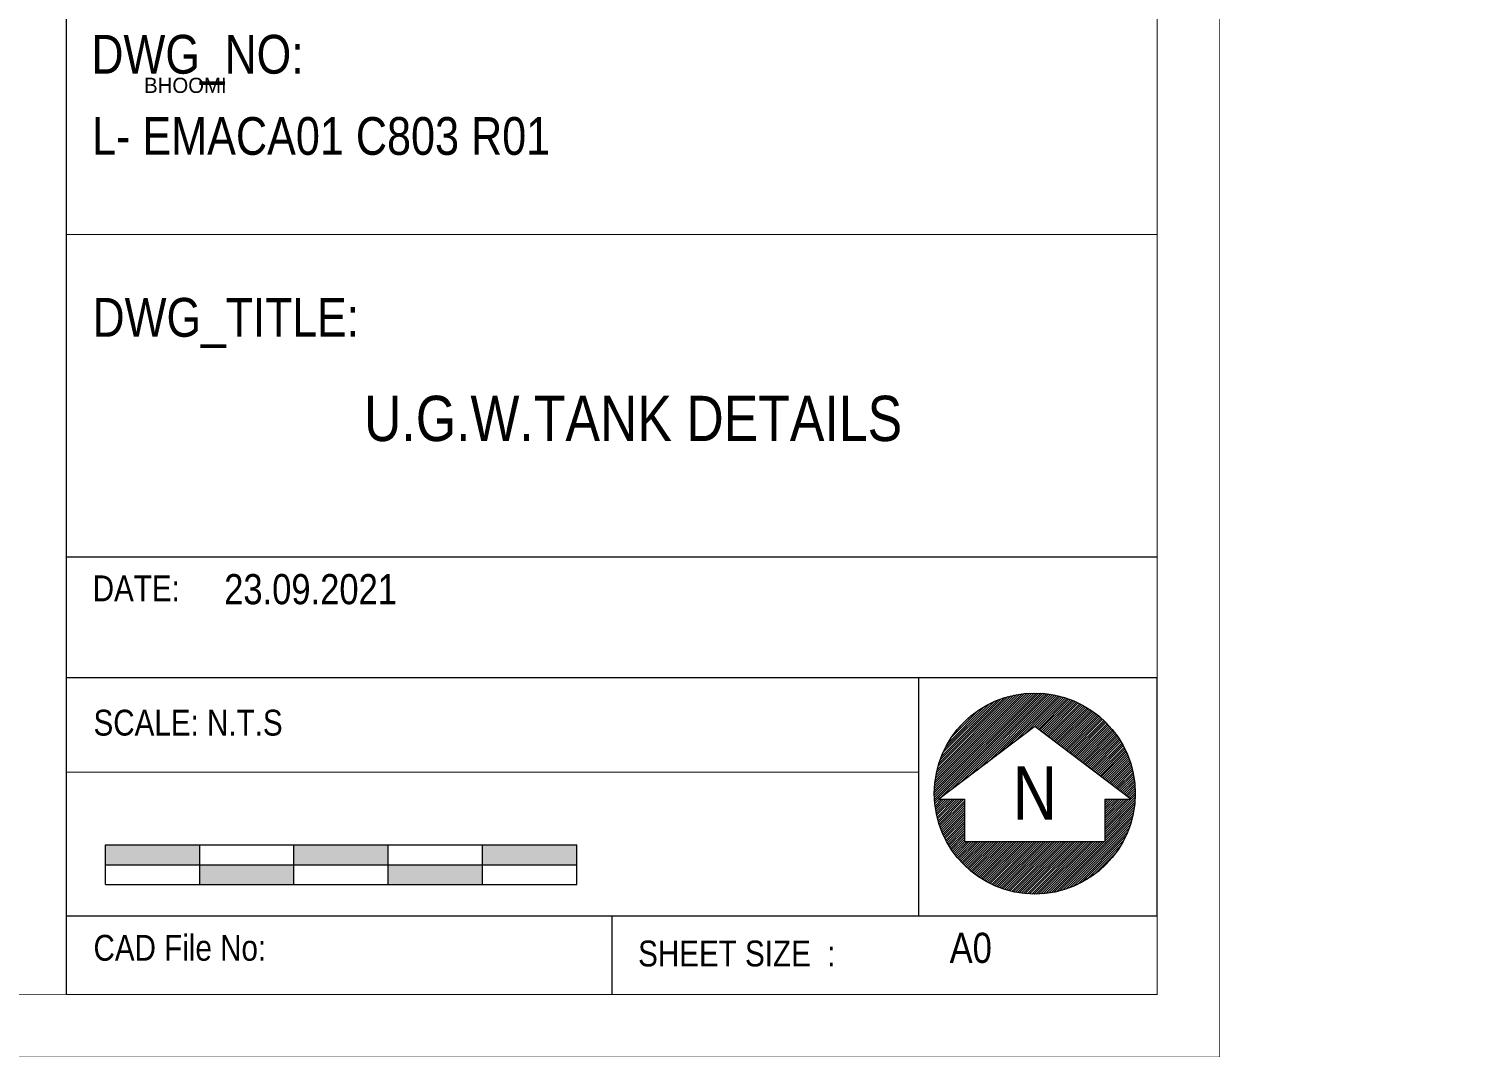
# Model space of a CAD drawing. Header units: millimetres. Extents: x 1112055 to 3390982, y -148532 to 766891.
# Drawn here: x 1898706 to 1922984, y 219244 to 236484 of the extents above; entities that cross this region are included whole.
import ezdxf
from ezdxf.enums import TextEntityAlignment as Align

# ---------------------------------------------------------------- set-up
doc = ezdxf.new("R2010")
doc.units = ezdxf.units.MM
doc.layers.add('B TITLE BLOCK', color=250, linetype='Continuous', lineweight=0)
doc.layers.add('tb text', color=7, linetype='Continuous', lineweight=13)
doc.layers.add('Layer 1', color=7, linetype='Continuous')
doc.styles.add('SWINC', font='swissc.ttf')

msp = doc.modelspace()

# ---------------------------------------------------------------- hatches: boundary and pattern name
at = {"layer": 'Layer 1', "lineweight": 0}
h = msp.add_hatch(dxfattribs=at)
h.set_pattern_fill('ANSI31', color=250, scale=8.428211, style=0)
h.set_pattern_definition([(45, (1819204.225, 212655.68), (-18.921873, 18.921873), [])])
edge = h.paths.add_edge_path()
edge.add_arc((1915580.8, 223662.9), 1685.6, 0, 360)
h.paths.add_polyline_path([(1915580.8, 224785), (1917191.2, 223566.4), (1916760.8, 223566.4), (1916760.8, 222860.6), (1914400.9, 222860.6), (1914400.9, 223566.4), (1913970.4, 223566.4)], flags=16)
at = {"layer": 'tb text', "lineweight": 0}
for points in [[(1899990.3, 222800.1), (1899990.3, 222468.5), (1901571.3, 222468.5), (1901571.3, 222800.1)], [(1904686, 222468.5), (1904733.4, 222468.5), (1904733.4, 222800.1), (1904686, 222800.1), (1903152.4, 222800.1), (1903152.4, 222468.5)], [(1907895.5, 222468.5), (1907895.5, 222800.1), (1906314.5, 222800.1), (1906314.5, 222468.5)], [(1903152.4, 222136.8), (1903152.4, 222468.5), (1901571.3, 222468.5), (1901571.3, 222136.8)], [(1904733.4, 222468.5), (1904733.4, 222136.8), (1906314.5, 222136.8), (1906314.5, 222468.5)]]:
    msp.add_hatch(color=256, dxfattribs=at).paths.add_polyline_path(points)

# ---------------------------------------------------------------- linework, layer by layer
at = {"layer": 'B TITLE BLOCK', "color": 250, "lineweight": 0}
for p, q in [((1899333.1, 341590.3), (1899333.1, 220294.8)), ((1917635.8, 227628.2), (1899333.6, 227628.2)), ((1899333.3, 225611.4), (1917635.8, 225611.4)), ((1913634, 221609.7), (1913634, 225611.4)), ((1917635.8, 221609.7), (1917635.8, 225611.4)), ((1913634, 224017.6), (1899334.3, 224019)), ((1899333.3, 221609.7), (1917635.8, 221609.7)), ((1908484.5, 221609.7), (1908484.5, 220294.8))]:
    msp.add_line(p, q, dxfattribs=at)
at = {"layer": 'B TITLE BLOCK', "color": 1, "const_width": 8.39}
msp.add_lwpolyline([(1739657.8, 219248.5), (1918682.1, 219248.5), (1918682.1, 342636.6), (1739657.8, 342636.6)], close=True, dxfattribs=at)
at = {"layer": 'B TITLE BLOCK', "color": 250, "lineweight": 0}
for points, const_width in [([(1740704.1, 220294.8), (1917635.8, 220294.8), (1917635.8, 341590.3), (1740704.1, 341590.3)], 8.39), ([(1917635.8, 220294.8), (1899333.1, 220294.8), (1899333.1, 255204.5), (1917635.8, 255204.5)], 15.3), ([(1899333.1, 233036.5), (1917635.8, 233036.5), (1917635.8, 220294.8), (1899333.1, 220294.8)], 15.3)]:
    msp.add_lwpolyline(points, close=True, dxfattribs=dict(at, const_width=const_width))
at = {"layer": 'Layer 1', "lineweight": 0}
msp.add_lwpolyline([(1915580.8, 224785), (1913970.4, 223566.4), (1914400.9, 223566.4), (1914400.9, 222860.6), (1916760.8, 222860.6), (1916760.8, 223566.4), (1917191.2, 223566.4)], close=True, dxfattribs=at)
msp.add_circle((1915580.8, 223662.9), 1685.6, dxfattribs=at)
at = {"layer": 'tb text', "lineweight": 0}
for points in [[(1899990.3, 222800.1), (1904686, 222800.1), (1907895.5, 222800.1)], [(1899990.3, 222136.8), (1899990.3, 222800.1)], [(1901571.3, 222136.8), (1901571.3, 222800.1)], [(1903152.4, 222136.8), (1903152.4, 222800.1)], [(1904733.4, 222136.8), (1904733.4, 222800.1)], [(1906314.5, 222136.8), (1906314.5, 222800.1)], [(1907895.5, 222136.8), (1907895.5, 222800.1)], [(1899990.3, 222468.5), (1904686, 222468.5), (1907895.5, 222468.5)], [(1899990.3, 222136.8), (1904686, 222136.8), (1907895.5, 222136.8)]]:
    msp.add_lwpolyline(points, dxfattribs=at)

# ---------------------------------------------------------------- texts
at = {"layer": 'B TITLE BLOCK', "color": 251, "insert": (2234304.9, 235665.9), "char_height": 255.214, "attachment_point": 2, "style": 'SWINC'}
msp.add_mtext_dynamic_manual_height_columns('\\pxsm1,qj;{\\fBankGothic Lt BT|b0|i0|c0|p34;BHOOMI\\P\\ps*,q*;\\fGost|b0|i0|c0|p2;\\H0.8x;- CONSULTANTS -\\C1; }', width=667332.186, gutter_width=0, heights=[93867.9], dxfattribs=at)
at = {"layer": 'tb text', "lineweight": 0, "style": 'SWINC'}
for s, height, p in [('L- EMACA01 C803 R01', 632.163, (1899765.2, 234373.2)), ('U.G.W.TANK DETAILS', 758.596, (1904328.2, 229573.6)), ('23.09.2021', 505.69, (1901981.9, 226837.3))]:
    msp.add_text(s, height=height, dxfattribs=at).set_placement(p)
at = {"layer": 'tb text', "color": 7, "lineweight": 0, "style": 'SWINC'}
for s, height, p in [('DATE: ', 433.45, (1899776.1, 226886.5)), ('SCALE: N.T.S', 433.451, (1899790.1, 224634.7)), ('CAD File No:', 433.451, (1899789.5, 220859.5)), ('SHEET SIZE  : ', 433.451, (1908927, 220764))]:
    msp.add_text(s, height=height, dxfattribs=at).set_placement(p)
msp.add_text('N', height=894, dxfattribs=at).set_placement((1915581.9, 223671), align=Align.MIDDLE_CENTER)
at = {"layer": 'tb text', "lineweight": 0, "insert": (1914152.7, 221328.4), "char_height": 505.69, "width": 19243.773, "attachment_point": 1, "style": 'SWINC'}
msp.add_mtext('A0', dxfattribs=at)
at = {"layer": 'tb text', "color": 7, "lineweight": 0, "style": 'SWINC'}
for tag, p, s, height in [('DWG_NO:', (1899754.9, 235734.4), 'XXX-XXXX-XXX-XXX', 650.225), ('DWG_TITLE:', (1899774.2, 231322.8), '', 650.2)]:
    msp.add_attdef(tag, p, s, height=height, dxfattribs=at)

doc.saveas('drawing.dxf')
